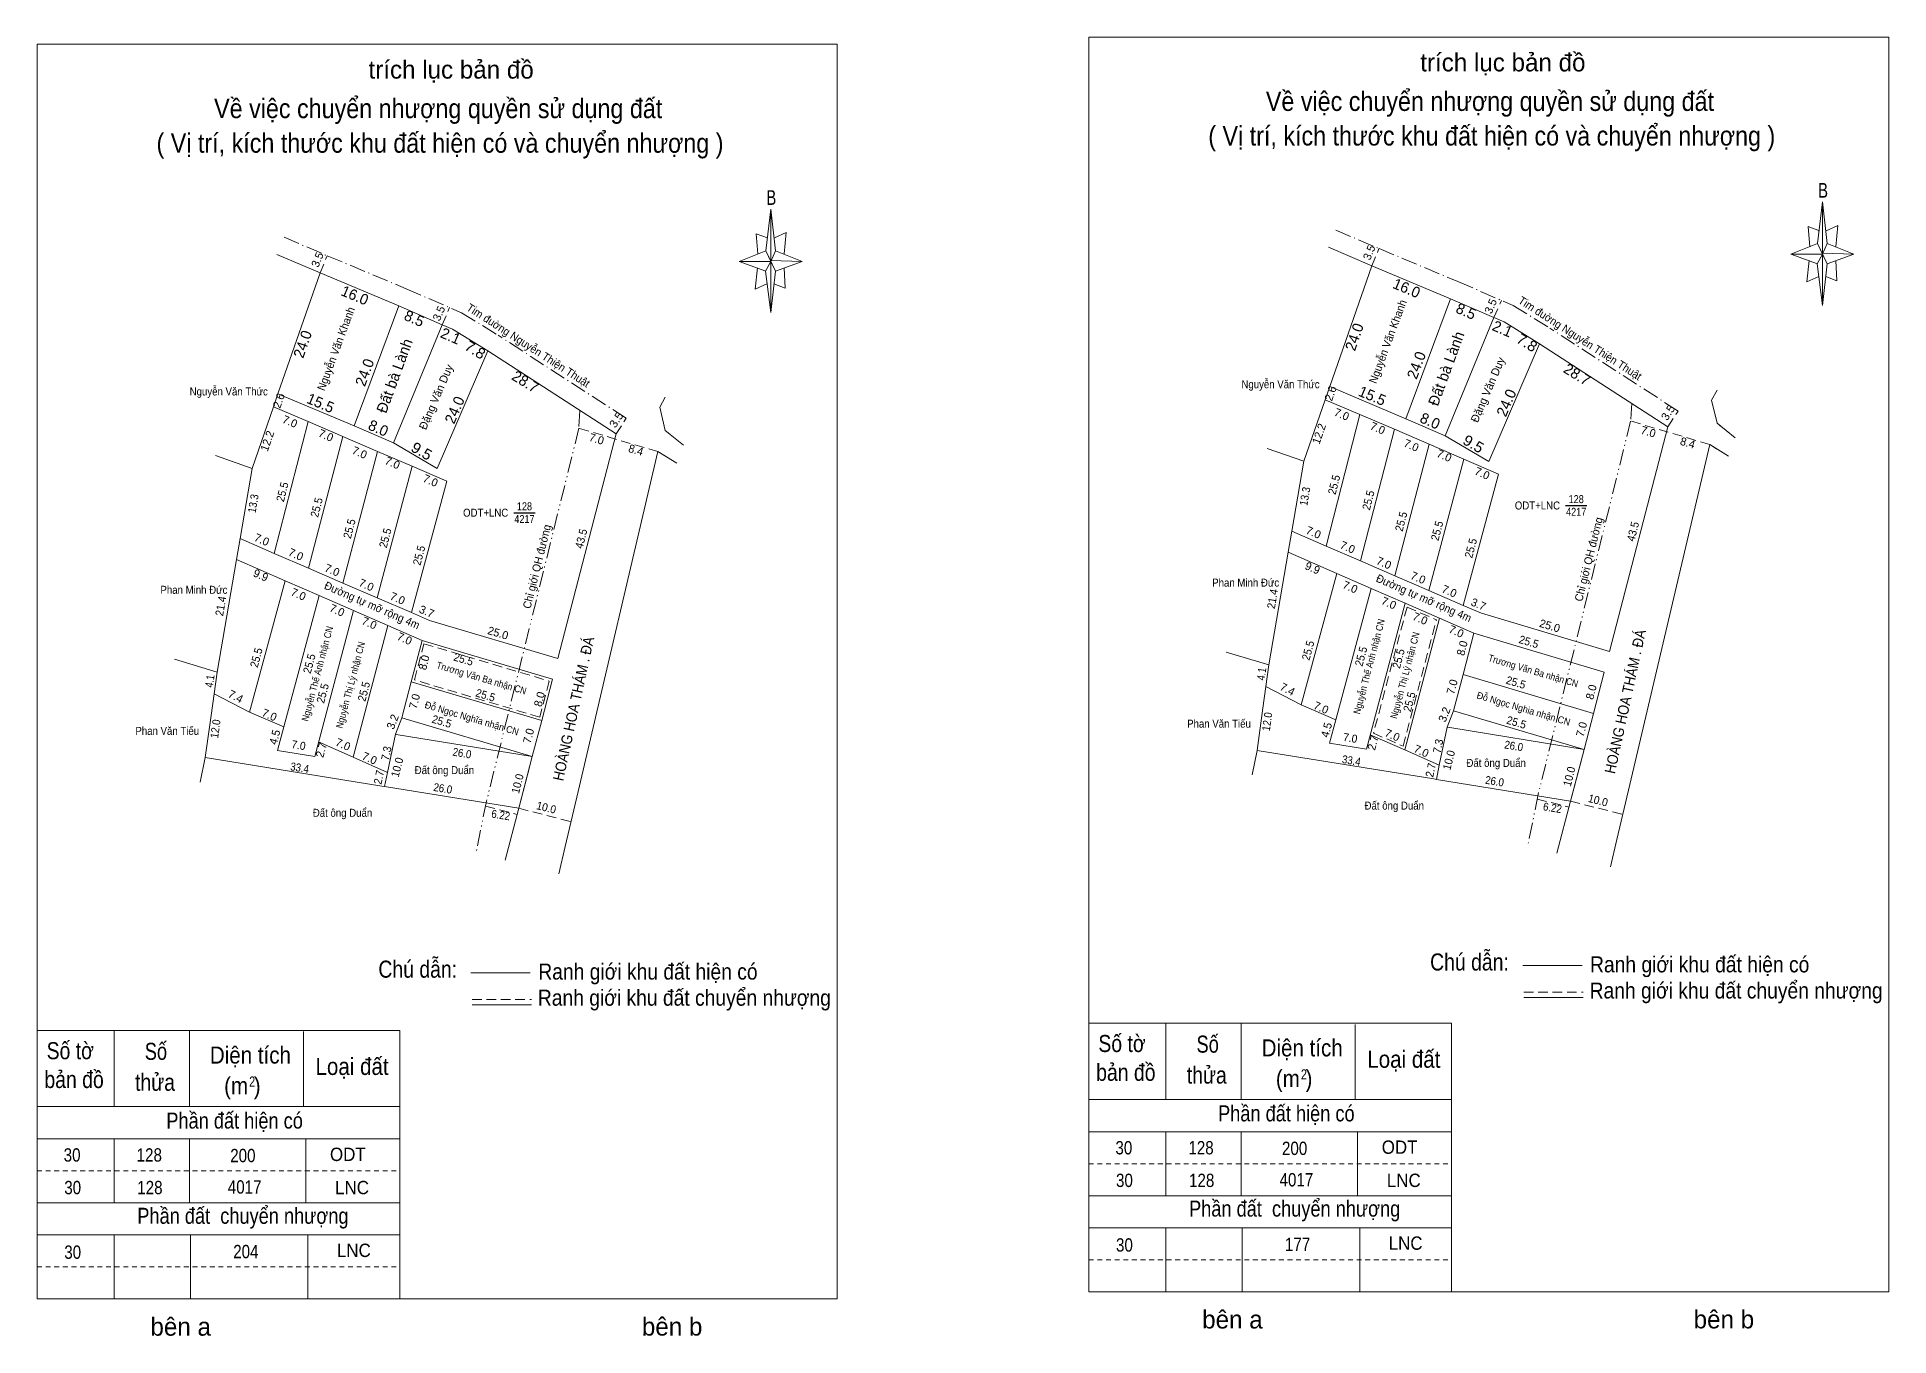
# Model space of a CAD drawing. Header units: metres. Extents: x 534994 to 536407, y 1837089 to 1837335.
# Drawn here: x 535384.4 to 535731.5, y 1837090.4 to 1837333.9 of the extents above; entities that cross this region are included whole.
import ezdxf
from ezdxf.enums import TextEntityAlignment as Align

# ---------------------------------------------------------------- set-up
doc = ezdxf.new("R2010")
doc.units = ezdxf.units.M
doc.header["$LTSCALE"] = 0.6
for name, pattern in [('DASH_DOUBLE_DOT', [9.2, 5, -1.2, 0.3, -1.2, 0.3, -1.2]), ('DOT_DASHED', [7.7, 5, -1.2, 0.3, -1.2]), ('MEDIUM_DASHED', [4.5, 3, -1.5]), ('SHORT_DASHED', [2.7, 1.5, -1.2])]:
    doc.linetypes.add(name, pattern=pattern)
doc.layers.add('17', color=7, linetype='Continuous', lineweight=13)
doc.layers.add('2', color=7, linetype='Continuous', lineweight=13)

msp = doc.modelspace()

# ---------------------------------------------------------------- linework, layer by layer
at = {"layer": '17', "linetype": 'DOT_DASHED'}
for p, q in [((535430.66, 1837296.36), (535438.79, 1837292.91)), ((535627.82, 1837297.71), (535635.95, 1837294.26)), ((535438.77, 1837292.92), (535453.53, 1837286.73)), ((535635.93, 1837294.27), (535650.69, 1837288.08)), ((535691.98, 1837263.8), (535667.94, 1837279.35)), ((535494.82, 1837262.45), (535470.78, 1837278))]:
    msp.add_line(p, q, dxfattribs=at)
at = {"layer": '17'}
for p, q in [((535429.29, 1837293.14), (535437.42, 1837289.69)), ((535626.45, 1837294.49), (535634.58, 1837291.04)), ((535437.42, 1837289.69), (535429.53, 1837267.02)), ((535437.42, 1837289.69), (535452.18, 1837283.5)), ((535634.58, 1837291.04), (535626.69, 1837268.37)), ((535634.58, 1837291.04), (535649.34, 1837284.85)), ((535452.18, 1837283.5), (535443.81, 1837261.01)), ((535649.34, 1837284.85), (535640.97, 1837262.36)), ((535460.31, 1837279.98), (535462.24, 1837279.15)), ((535462.24, 1837279.15), (535468.88, 1837275.06)), ((535657.47, 1837281.33), (535659.4, 1837280.5)), ((535659.4, 1837280.5), (535666.04, 1837276.41)), ((535492.92, 1837259.51), (535468.88, 1837275.06)), ((535690.08, 1837260.86), (535666.04, 1837276.41)), ((535625.83, 1837265.91), (535626.69, 1837268.37)), ((535626.69, 1837268.37), (535640.97, 1837262.36)), ((535428.67, 1837264.56), (535424.66, 1837253.04)), ((535428.67, 1837264.56), (535429.53, 1837267.02)), ((535429.53, 1837267.02), (535443.81, 1837261.01)), ((535625.83, 1837265.91), (535621.82, 1837254.39)), ((535451.16, 1837257.83), (535443.81, 1837261.01)), ((535648.32, 1837259.18), (535640.97, 1837262.36)), ((535435.27, 1837234.35), (535441.68, 1837259.03)), ((535481.98, 1837217.4), (535492.92, 1837259.51)), ((535632.43, 1837235.7), (535638.84, 1837260.38)), ((535645.33, 1837257.58), (535638.86, 1837232.92)), ((535679.14, 1837218.75), (535690.08, 1837260.86)), ((535417.79, 1837255.44), (535424.66, 1837253.04)), ((535448.17, 1837256.23), (535441.7, 1837231.57)), ((535614.95, 1837256.79), (535621.82, 1837254.39)), ((535619.57, 1837241.26), (535621.82, 1837254.39)), ((535645.29, 1837230.15), (535651.83, 1837254.8)), ((535422.41, 1837239.91), (535424.66, 1837253.04)), ((535448.13, 1837228.8), (535454.67, 1837253.45)), ((535618.89, 1837237.32), (535619.57, 1837241.26)), ((535421.73, 1837235.97), (535422.41, 1837239.91)), ((535618.89, 1837237.32), (535615.28, 1837216.23)), ((535618.89, 1837237.32), (535628.01, 1837233.35)), ((535421.73, 1837235.97), (535418.12, 1837214.88)), ((535421.73, 1837235.97), (535430.85, 1837232)), ((535621.32, 1837208.74), (535628.01, 1837233.35)), ((535628.01, 1837233.35), (535634.43, 1837230.55)), ((535424.16, 1837207.39), (535430.85, 1837232)), ((535430.85, 1837232), (535437.27, 1837229.2)), ((535634.43, 1837230.55), (535627.8, 1837205.93)), ((535437.27, 1837229.2), (535430.64, 1837204.58)), ((535443.69, 1837226.41), (535436.42, 1837199.08)), ((535640.85, 1837227.76), (535633.58, 1837200.43)), ((535443.62, 1837198.95), (535450.11, 1837223.61)), ((535450.11, 1837223.61), (535456.53, 1837220.81)), ((535640.78, 1837200.3), (535647.27, 1837224.96)), ((535647.27, 1837224.96), (535653.69, 1837222.16)), ((535454.52, 1837213.06), (535456.53, 1837220.81)), ((535456.53, 1837220.81), (535480.97, 1837213.53)), ((535651.68, 1837214.41), (535653.69, 1837222.16)), ((535653.69, 1837222.16), (535678.13, 1837214.88)), ((535410.11, 1837217.28), (535418.12, 1837214.88)), ((535607.27, 1837218.63), (535615.28, 1837216.23)), ((535454.52, 1837213.06), (535452.75, 1837206.28)), ((535478.96, 1837205.79), (535454.52, 1837213.06)), ((535480.97, 1837213.53), (535478.96, 1837205.79)), ((535651.68, 1837214.41), (535649.91, 1837207.63)), ((535676.12, 1837207.14), (535651.68, 1837214.41)), ((535678.13, 1837214.88), (535676.12, 1837207.14)), ((535417.56, 1837210.82), (535417, 1837206.76)), ((535614.72, 1837212.17), (535614.16, 1837208.11)), ((535417, 1837206.76), (535415.9, 1837198.84)), ((535430.64, 1837204.58), (535424.16, 1837207.39)), ((535452.75, 1837206.28), (535451.54, 1837203.21)), ((535452.75, 1837206.28), (535477.2, 1837199.02)), ((535477.2, 1837199.02), (535478.96, 1837205.79)), ((535614.16, 1837208.11), (535613.06, 1837200.19)), ((535627.8, 1837205.93), (535621.32, 1837208.74)), ((535626.62, 1837201.55), (535627.8, 1837205.93)), ((535649.91, 1837207.63), (535648.7, 1837204.56)), ((535649.91, 1837207.63), (535674.36, 1837200.37)), ((535674.36, 1837200.37), (535676.12, 1837207.14)), ((535429.46, 1837200.2), (535430.64, 1837204.58)), ((535451.54, 1837203.21), (535450.07, 1837196.05)), ((535451.54, 1837203.21), (535452.03, 1837203.13)), ((535452.03, 1837203.13), (535477.2, 1837199.02)), ((535634.29, 1837203.12), (535640.78, 1837200.3)), ((535648.7, 1837204.56), (535647.23, 1837197.4)), ((535648.7, 1837204.56), (535649.19, 1837204.48)), ((535649.19, 1837204.48), (535674.36, 1837200.37)), ((535415.9, 1837198.84), (535414.97, 1837194.25)), ((535415.9, 1837198.84), (535449.02, 1837193.49)), ((535429.46, 1837200.2), (535436.42, 1837199.08)), ((535437.13, 1837201.77), (535443.62, 1837198.95)), ((535477.2, 1837199.02), (535474.69, 1837189.34)), ((535613.06, 1837200.19), (535612.13, 1837195.6)), ((535613.06, 1837200.19), (535646.18, 1837194.84)), ((535626.62, 1837201.55), (535633.58, 1837200.43)), ((535674.36, 1837200.37), (535671.85, 1837190.69)), ((535476.7, 1837197.08), (535474.69, 1837189.34)), ((535673.86, 1837198.43), (535671.85, 1837190.69)), ((535449.02, 1837193.49), (535449.52, 1837193.41)), ((535449.52, 1837193.41), (535474.69, 1837189.34)), ((535485.79, 1837192.48), (535483.37, 1837182.17)), ((535646.18, 1837194.84), (535646.68, 1837194.76)), ((535646.68, 1837194.76), (535671.85, 1837190.69)), ((535682.95, 1837193.83), (535680.53, 1837183.52)), ((535472.1, 1837179.61), (535474.69, 1837189.34)), ((535472.1, 1837179.61), (535474.69, 1837189.34)), ((535669.26, 1837180.96), (535671.85, 1837190.69)), ((535669.26, 1837180.96), (535671.85, 1837190.69)), ((535482.16, 1837177.03), (535483.37, 1837182.17)), ((535679.32, 1837178.38), (535680.53, 1837183.52))]:
    msp.add_line(p, q, dxfattribs=at)
at = {"layer": '17', "linetype": 'MEDIUM_DASHED'}
for p, q in [((535437.42, 1837289.69), (535438.76, 1837292.92)), ((535634.58, 1837291.04), (535635.92, 1837294.27)), ((535460.31, 1837279.98), (535461.71, 1837283.19)), ((535657.47, 1837281.33), (535658.87, 1837284.54)), ((535492.92, 1837259.51), (535494.82, 1837262.45)), ((535697.91, 1837257.54), (535683.09, 1837261.93)), ((535690.08, 1837260.86), (535691.98, 1837263.8)), ((535500.75, 1837256.19), (535485.93, 1837260.58)), ((535641.18, 1837227.07), (535634.89, 1837203.41)), ((535641.18, 1837227.07), (535646.68, 1837224.67)), ((535640.45, 1837200.99), (535646.68, 1837224.67)), ((535456.88, 1837220.18), (535480.37, 1837213.19)), ((535480.37, 1837213.19), (535478.61, 1837206.42)), ((535634.89, 1837203.41), (535640.45, 1837200.99)), ((535468.43, 1837189.72), (535474.39, 1837188.21)), ((535474.69, 1837189.34), (535484.47, 1837186.84)), ((535665.59, 1837191.07), (535671.55, 1837189.56)), ((535671.85, 1837190.69), (535681.63, 1837188.19))]:
    msp.add_line(p, q, dxfattribs=at)
at = {"layer": '17', "lineweight": 25}
for p, q in [((535473.71, 1837244.75), (535477.75, 1837244.75)), ((535670.87, 1837246.1), (535674.91, 1837246.1))]:
    msp.add_line(p, q, dxfattribs=at)
at = {"layer": '17', "linetype": 'SHORT_DASHED'}
for p, q in [((535581.52, 1837122.73), (535649.54, 1837122.73)), ((535384.36, 1837121.38), (535452.38, 1837121.38)), ((535384.36, 1837103.38), (535452.38, 1837103.38)), ((535581.52, 1837104.73), (535649.54, 1837104.73))]:
    msp.add_line(p, q, dxfattribs=at)
at = {"layer": '17', "linetype": 'DOT_DASHED'}
for points in [[(535453.57, 1837286.71), (535463.92, 1837282.23), (535470.72, 1837278.04)], [(535650.73, 1837288.06), (535661.08, 1837283.58), (535667.88, 1837279.39)]]:
    msp.add_lwpolyline(points, dxfattribs=at)
at = {"layer": '17'}
for points in [[(535452.18, 1837283.5), (535460.31, 1837279.98), (535451.16, 1837257.83)], [(535649.34, 1837284.85), (535657.47, 1837281.33), (535648.32, 1837259.18)], [(535451.16, 1837257.83), (535459.38, 1837253.02), (535468.88, 1837275.06)], [(535648.32, 1837259.18), (535656.54, 1837254.37), (535666.04, 1837276.41)], [(535428.84, 1837237.13), (535435.17, 1837261.83), (535428.67, 1837264.56)], [(535502.13, 1837266.39), (535501.12, 1837264.51), (535502.13, 1837260.15), (535505.54, 1837257.4)], [(535502.13, 1837266.39), (535501.12, 1837264.51), (535502.13, 1837260.15), (535502.96, 1837259.48)], [(535626, 1837238.48), (535632.33, 1837263.18), (535625.83, 1837265.91)], [(535699.29, 1837267.74), (535698.28, 1837265.86), (535699.29, 1837261.5), (535702.7, 1837258.75)], [(535699.29, 1837267.74), (535698.28, 1837265.86), (535699.29, 1837261.5), (535700.12, 1837260.83)], [(535435.17, 1837261.83), (535441.68, 1837259.03), (535448.17, 1837256.23), (535454.67, 1837253.45), (535461.16, 1837250.65), (535454.56, 1837226.02)], [(535632.33, 1837263.18), (535638.84, 1837260.38), (535645.33, 1837257.58), (535651.83, 1837254.8), (535658.32, 1837252), (535651.72, 1837227.37)], [(535701.46, 1837255.35), (535697.91, 1837257.54), (535682.95, 1837193.83)], [(535699.21, 1837256.74), (535697.91, 1837257.54), (535682.95, 1837193.83)], [(535504.3, 1837254), (535500.75, 1837256.19), (535485.79, 1837192.48)], [(535502.05, 1837255.39), (535500.75, 1837256.19), (535485.79, 1837192.48)], [(535619.57, 1837241.26), (535626, 1837238.48), (535632.43, 1837235.7), (535638.86, 1837232.92), (535645.29, 1837230.15), (535651.72, 1837227.37)], [(535422.41, 1837239.91), (535428.84, 1837237.13), (535435.27, 1837234.35), (535441.7, 1837231.57), (535448.13, 1837228.8), (535454.56, 1837226.02)], [(535634.43, 1837230.55), (535640.85, 1837227.76), (535647.27, 1837224.96)], [(535437.27, 1837229.2), (535443.69, 1837226.41), (535450.11, 1837223.61)], [(535651.72, 1837227.37), (535655.12, 1837225.9), (535679.14, 1837218.75)], [(535454.56, 1837226.02), (535457.96, 1837224.55), (535481.98, 1837217.4)], [(535615.28, 1837216.23), (535614.72, 1837212.17), (535621.32, 1837208.74)], [(535418.12, 1837214.88), (535417.56, 1837210.82), (535424.16, 1837207.39)], [(535449.52, 1837193.41), (535450.07, 1837196.05), (535443.62, 1837198.95)], [(535646.68, 1837194.76), (535647.23, 1837197.4), (535640.78, 1837200.3)]]:
    msp.add_lwpolyline(points, dxfattribs=at)
at = {"layer": '17', "linetype": 'DASH_DOUBLE_DOT'}
for points in [[(535683.29, 1837265.25), (535683.09, 1837261.93), (535665.78, 1837192.01), (535663.81, 1837182.35)], [(535486.13, 1837263.9), (535485.93, 1837260.58), (535468.62, 1837190.66), (535466.65, 1837181)]]:
    msp.add_lwpolyline(points, dxfattribs=at)
at = {"layer": '17', "linetype": 'MEDIUM_DASHED'}
msp.add_lwpolyline([(535478.61, 1837206.42), (535455.12, 1837213.4), (535456.88, 1837220.18)], dxfattribs=at)
at = {"layer": '2'}
for p, q in [((535581.52, 1837333.9), (535731.52, 1837333.9)), ((535581.52, 1837098.73), (535581.52, 1837333.9)), ((535731.52, 1837333.9), (535731.52, 1837098.73)), ((535384.36, 1837332.55), (535534.36, 1837332.55)), ((535384.36, 1837097.38), (535384.36, 1837332.55)), ((535534.36, 1837332.55), (535534.36, 1837097.38)), ((535718.15, 1837295.19), (535719.07, 1837302.99)), ((535520.99, 1837293.84), (535521.91, 1837301.64)), ((535522.79, 1837293.84), (535527.79, 1837291.84)), ((535718.15, 1837291.39), (535713.15, 1837293.19)), ((535719.95, 1837295.19), (535724.95, 1837293.19)), ((535520.99, 1837290.04), (535515.99, 1837291.84)), ((535522.79, 1837290.04), (535521.91, 1837282.24)), ((535524.39, 1837290.64), (535524.59, 1837286.84)), ((535719.95, 1837291.39), (535719.07, 1837283.59)), ((535721.75, 1837288.19), (535719.67, 1837288.99)), ((535721.55, 1837291.99), (535721.75, 1837288.19)), ((535524.59, 1837286.84), (535522.51, 1837287.64)), ((535465.7, 1837158.5), (535476.83, 1837158.5)), ((535662.86, 1837159.85), (535673.99, 1837159.85)), ((535663.07, 1837153.86), (535674.2, 1837153.86)), ((535465.91, 1837152.51), (535477.04, 1837152.51)), ((535384.36, 1837147.71), (535452.38, 1837147.71)), ((535398.8, 1837147.71), (535398.8, 1837133.43)), ((535412.91, 1837147.71), (535412.91, 1837133.43)), ((535434.31, 1837147.5), (535434.31, 1837133.43)), ((535452.38, 1837147.71), (535452.38, 1837097.38)), ((535581.52, 1837149.06), (535649.54, 1837149.06)), ((535595.96, 1837149.06), (535595.96, 1837134.78)), ((535610.07, 1837149.06), (535610.07, 1837134.78)), ((535631.47, 1837148.85), (535631.47, 1837134.78)), ((535649.54, 1837149.06), (535649.54, 1837098.73)), ((535384.36, 1837133.43), (535452.38, 1837133.43)), ((535581.52, 1837134.78), (535649.54, 1837134.78)), ((535384.36, 1837127.38), (535452.38, 1837127.38)), ((535398.8, 1837127.38), (535398.8, 1837115.38)), ((535412.91, 1837127.38), (535412.91, 1837115.38)), ((535434.73, 1837127.38), (535434.73, 1837115.38)), ((535581.52, 1837128.73), (535649.54, 1837128.73)), ((535595.96, 1837128.73), (535595.96, 1837116.73)), ((535610.07, 1837128.73), (535610.07, 1837116.73)), ((535631.89, 1837128.73), (535631.89, 1837116.73)), ((535384.36, 1837115.38), (535452.38, 1837115.38)), ((535581.52, 1837116.73), (535649.54, 1837116.73)), ((535384.36, 1837109.38), (535452.38, 1837109.38)), ((535398.8, 1837109.38), (535398.8, 1837097.38)), ((535413.13, 1837109.38), (535413.13, 1837097.38)), ((535435.15, 1837109.38), (535435.15, 1837097.38)), ((535581.52, 1837110.73), (535649.54, 1837110.73)), ((535595.96, 1837110.73), (535595.96, 1837098.73)), ((535610.29, 1837110.73), (535610.29, 1837098.73)), ((535632.31, 1837110.73), (535632.31, 1837098.73)), ((535581.52, 1837098.73), (535731.52, 1837098.73)), ((535384.36, 1837097.38), (535534.36, 1837097.38))]:
    msp.add_line(p, q, dxfattribs=at)
at = {"layer": '2', "linetype": 'MEDIUM_DASHED'}
for p, q in [((535465.91, 1837153.51), (535477.04, 1837153.51)), ((535663.07, 1837154.86), (535674.2, 1837154.86))]:
    msp.add_line(p, q, dxfattribs=at)
at = {"layer": '2'}
for points in [[(535719.07, 1837302.99), (535719.95, 1837295.19), (535719.07, 1837293.19)], [(535521.91, 1837301.64), (535522.79, 1837293.84), (535521.91, 1837291.84)], [(535521.91, 1837291.84), (535515.99, 1837291.84), (535520.99, 1837293.84), (535522.79, 1837290.04), (535527.79, 1837291.84), (535521.91, 1837292.04)], [(535719.07, 1837293.19), (535713.15, 1837293.19), (535718.15, 1837295.19), (535719.95, 1837291.39), (535724.95, 1837293.19), (535719.07, 1837293.39)], [(535719.07, 1837293.19), (535719.07, 1837283.59), (535718.07, 1837291.39)], [(535521.91, 1837291.84), (535521.91, 1837282.24), (535520.91, 1837290.04)]]:
    msp.add_lwpolyline(points, close=True, dxfattribs=at)
for points in [[(535521.31, 1837296.24), (535519.19, 1837297.04), (535519.51, 1837293.24)], [(535522.59, 1837296.24), (535524.79, 1837297.24), (535524.39, 1837293.24)], [(535718.47, 1837297.59), (535716.35, 1837298.39), (535716.67, 1837294.59)], [(535719.75, 1837297.59), (535721.95, 1837298.59), (535721.55, 1837294.59)], [(535521.91, 1837291.84), (535520.99, 1837293.84), (535515.99, 1837291.84)], [(535719.07, 1837293.19), (535718.15, 1837295.19), (535713.15, 1837293.19)], [(535719.07, 1837293.19), (535719.95, 1837291.39), (535724.95, 1837293.19)], [(535519.39, 1837290.64), (535518.99, 1837286.64), (535521.19, 1837287.64)], [(535521.91, 1837291.84), (535522.79, 1837290.04), (535527.79, 1837291.84)], [(535716.55, 1837291.99), (535716.15, 1837287.99), (535718.35, 1837288.99)]]:
    msp.add_lwpolyline(points, dxfattribs=at)

# ---------------------------------------------------------------- texts
at = {"layer": '17'}
for s, height, rotation, p in [('3.5', 1.5, 67.468, (535437.6153, 1837291.8826)), ('3.5', 1.5, 67.468, (535634.7753, 1837293.2326)), ('16.0', 2, 337.248, (535443.5533, 1837284.5669)), ('16.0', 2, 337.248, (535640.7133, 1837285.917)), ('8.5', 2, 336.589, (535454.6827, 1837280.2408)), ('3.5', 1.5, 66.436, (535460.3854, 1837281.8052)), ('8.5', 2, 336.589, (535651.8427, 1837281.5908)), ('3.5', 1.5, 66.436, (535657.5454, 1837283.1552)), ('24.0', 2, 70.81, (535435.0931, 1837276.0113)), ('2.1', 2, 336.73, (535461.5099, 1837276.9431)), ('24.0', 2, 70.81, (535632.2531, 1837277.3613)), ('Đất bà Lành', 2, 69.79, (535649.4676, 1837271.4145)), ('2.1', 2, 336.73, (535658.6699, 1837278.2931)), ('Đất bà Lành', 2, 69.79, (535452.3076, 1837270.0645)), ('24.0', 2, 69.586, (535643.8741, 1837272.0462)), ('24.0', 2, 69.586, (535446.7141, 1837270.6962)), ('Đặng Văn Duy', 1.5, 66.682, (535459.8426, 1837266.1431)), ('Đặng Văn Duy', 1.5, 66.682, (535657.0026, 1837267.4931)), ('28.7', 2, 328.39, (535672.5309, 1837269.8062)), ('28.7', 2, 328.39, (535475.3709, 1837268.4562)), ('2.6', 1.5, 70.731, (535627.5481, 1837266.8575)), ('15.5', 2, 337.175, (535634.2721, 1837265.7306)), ('2.6', 1.5, 70.731, (535430.3881, 1837265.5075)), ('15.5', 2, 337.175, (535437.1121, 1837264.3806)), ('24.0', 2, 66.682, (535463.56, 1837263.6092)), ('24.0', 2, 66.682, (535660.72, 1837264.9592)), ('7.0', 1.5, 337.218, (535431.4846, 1837261.1343)), ('8.0', 2, 336.19, (535447.9413, 1837259.6887)), ('12.2', 1.5, 70.807, (535625.3899, 1837259.2984)), ('7.0', 1.5, 337.218, (535628.6446, 1837262.4843)), ('7.0', 1.5, 336.727, (535635.3837, 1837259.9006)), ('8.0', 2, 336.19, (535645.1013, 1837261.0387)), ('7.0', 1.5, 343.5, (535686.202, 1837259.1966)), ('12.2', 1.5, 70.807, (535428.2299, 1837257.9484)), ('7.0', 1.5, 336.727, (535438.2237, 1837258.5506)), ('7.0', 1.5, 343.5, (535489.042, 1837257.8466)), ('8.4', 1.5, 343.5, (535496.422, 1837255.7766)), ('7.0', 1.5, 336.663, (535641.6929, 1837256.6791)), ('8.4', 1.5, 343.5, (535693.582, 1837257.1266)), ('7.0', 1.5, 336.663, (535444.5329, 1837255.3291)), ('7.0', 1.5, 336.844, (535450.6951, 1837253.3933)), ('7.0', 1.5, 336.844, (535647.8551, 1837254.7433)), ('7.0', 1.5, 336.663, (535457.8229, 1837250.0791)), ('7.0', 1.5, 336.663, (535654.9829, 1837251.4291)), ('7.0', 1.5, 336.619, (535426.1924, 1837238.998)), ('7.0', 1.5, 336.619, (535623.3524, 1837240.348)), ('7.0', 1.5, 336.619, (535432.5824, 1837236.238)), ('7.0', 1.5, 336.619, (535629.7424, 1837237.588)), ('9.9', 1.5, 336.476, (535426.0057, 1837232.3368)), ('7.0', 1.5, 336.619, (535439.3924, 1837233.288)), ('9.9', 1.5, 336.476, (535623.1657, 1837233.6868)), ('7.0', 1.5, 336.619, (535636.5524, 1837234.638)), ('7.0', 1.5, 336.694, (535642.9633, 1837231.8698)), ('7.0', 1.5, 336.436, (535433.0652, 1837228.7715)), ('7.0', 1.5, 336.694, (535445.8033, 1837230.5198)), ('7.0', 1.5, 336.619, (535451.6524, 1837227.998)), ('7.0', 1.5, 336.436, (535630.2252, 1837230.1215)), ('7.0', 1.5, 336.619, (535648.8124, 1837229.348)), ('7.0', 1.5, 336.511, (535440.3111, 1837225.7755)), ('3.7', 1.5, 336.619, (535457.1124, 1837225.5467)), ('7.0', 1.5, 336.511, (535637.4711, 1837227.1255)), ('3.7', 1.5, 336.619, (535654.2724, 1837226.8967)), ('7.0', 1.5, 336.436, (535446.3552, 1837223.3715)), ('25.0', 1.5, 343.423, (535470.566, 1837221.4835)), ('7.0', 1.5, 336.436, (535643.3452, 1837224.2115)), ('7.0', 1.5, 336.436, (535650.1252, 1837221.8015)), ('25.0', 1.5, 343.423, (535667.726, 1837222.8335)), ('7.0', 1.5, 336.436, (535452.9652, 1837220.4515)), ('8.0', 1.5, 75.46, (535652.238, 1837219.1717)), ('8.0', 1.5, 75.46, (535457.628, 1837216.4917)), ('7.4', 1.5, 332.539, (535618.4241, 1837210.9903)), ('7.0', 1.5, 75.369, (535650.3513, 1837211.9256)), ('8.0', 1.5, 75.442, (535676.4284, 1837210.9515)), ('7.4', 1.5, 332.539, (535421.2641, 1837209.6403)), ('7.0', 1.5, 75.369, (535455.8513, 1837209.2156)), ('8.0', 1.5, 75.442, (535479.2684, 1837209.6015)), ('7.0', 1.5, 336.589, (535624.782, 1837207.5073)), ('7.0', 1.5, 336.589, (535427.622, 1837206.1573)), ('3.2', 1.5, 68.489, (535451.7239, 1837205.3)), ('3.2', 1.5, 68.489, (535648.8839, 1837206.65)), ('7.0', 1.5, 75.427, (535674.6187, 1837203.9613)), ('4.5', 1.5, 74.906, (535429.6359, 1837202.4897)), ('7.0', 1.5, 336.514, (535441.4211, 1837200.6255)), ('7.0', 1.5, 75.427, (535477.2287, 1837202.7313)), ('4.5', 1.5, 74.906, (535626.7959, 1837203.8397)), ('2.7', 1.5, 74.685, (535635.5234, 1837201.4269)), ('7.0', 1.5, 336.514, (535638.1311, 1837202.3755)), ('2.7', 1.5, 74.685, (535438.3634, 1837200.0769)), ('7.0', 1.5, 335.791, (535446.3974, 1837198.0417)), ('7.0', 1.5, 335.791, (535643.5574, 1837199.3917))]:
    msp.add_text(s, height=height, rotation=rotation, dxfattribs=at).set_placement(p, align=Align.CENTER)
for s, height, rotation, width, p in [('Tim đuờng Nguyễn Thiện Thuật', 1.5, 327.104, 0.95, (535673.2127, 1837276.8207)), ('Nguyễn Văn Khanh', 1.5, 69.586, 0.95, (535441.1116, 1837275.2184)), ('Tim đuờng Nguyễn Thiện Thuật', 1.5, 327.104, 0.95, (535476.0527, 1837275.4707)), ('Nguyễn Văn Khanh', 1.5, 69.586, 0.95, (535638.2716, 1837276.5684)), ('7.8', 2, 328.368, 1.05, (535663.1406, 1837275.7601)), ('7.8', 2, 328.368, 1.05, (535465.9806, 1837274.4101)), ('3.5', 1.5, 57.127, 1.05, (535690.7337, 1837263.0929)), ('3.5', 1.5, 57.127, 1.05, (535493.5737, 1837261.7429)), ('9.5', 2, 329.986, 1.05, (535455.9698, 1837255.4214)), ('9.5', 2, 329.986, 1.05, (535653.1298, 1837256.7714)), ('25.5', 1.5, 75.626, 0.95, (535628.2297, 1837249.8138)), ('13.3', 1.5, 80.276, 0.9, (535425.6205, 1837246.3433)), ('25.5', 1.5, 75.626, 0.95, (535431.0697, 1837248.4638)), ('25.5', 1.5, 75.441, 0.95, (535437.4953, 1837245.5515)), ('13.3', 1.5, 80.276, 0.9, (535622.7805, 1837247.6933)), ('25.5', 1.5, 75.441, 0.95, (535634.6553, 1837246.9015)), ('25.5', 1.5, 75.299, 0.95, (535640.8022, 1837242.9097)), ('Chỉ giới QH đường', 1.5, 76.095, 0.95, (535675.9556, 1837235.8348)), ('25.5', 1.5, 75.299, 0.95, (535443.6422, 1837241.5597)), ('25.5', 1.5, 75.141, 0.95, (535450.367, 1837239.8177)), ('Chỉ giới QH đường', 1.5, 76.095, 0.95, (535478.7956, 1837234.4848)), ('43.5', 1.5, 75.437, 0.95, (535487.0854, 1837239.6914)), ('25.5', 1.5, 75.141, 0.95, (535647.527, 1837241.1677)), ('43.5', 1.5, 75.437, 0.95, (535684.2454, 1837241.0414)), ('25.5', 1.5, 74.999, 0.95, (535456.7012, 1837236.5659)), ('25.5', 1.5, 74.999, 0.95, (535653.8612, 1837237.9159)), ('Đường tự mỡ rộng 4m', 1.5, 336.436, 0.95, (535644.0352, 1837228.0509)), ('Đường tự mỡ rộng 4m', 1.5, 336.436, 0.95, (535446.8752, 1837226.7009)), ('21.4', 1.5, 80.287, 0.95, (535616.697, 1837228.4735)), ('21.4', 1.5, 80.287, 0.95, (535419.537, 1837227.1235)), ('Nguyễn Thế Anh nhận CN', 1.3, 75.104, 0.9, (535437.5329, 1837214.3979)), ('Nguyễn Thế Anh nhận CN', 1.3, 75.104, 0.9, (535634.6929, 1837215.7479)), ('25.5', 1.5, 74.792, 0.95, (535426.1888, 1837217.3883)), ('Nguyễn Thị Lý nhận CN', 1.3, 75.104, 0.9, (535443.7426, 1837212.2879)), ('HOÀNG HOA THÁM . ĐÁ', 1.999, 77.747, 0.9, (535485.9032, 1837207.7978)), ('25.5', 1.5, 74.792, 0.95, (535623.3488, 1837218.7383)), ('25.5', 1.5, 74.928, 0.95, (535633.2847, 1837217.62)), ('Nguyễn Thị Lý nhận CN', 1.3, 75.104, 0.9, (535641.4126, 1837214.0979)), ('25.5', 1.5, 343.413, 0.95, (535663.7959, 1837219.8321)), ('HOÀNG HOA THÁM . ĐÁ', 1.999, 77.747, 0.9, (535683.0632, 1837209.1478)), ('25.5', 1.5, 74.928, 0.95, (535436.1247, 1837216.27)), ('Trương Văn Ba nhận CN', 1.3, 343.434, 0.9, (535467.4947, 1837213.1286)), ('25.5', 1.5, 343.413, 0.95, (535464.0959, 1837216.5521)), ('25.5', 1.5, 75.092, 0.95, (535640.3084, 1837217.207)), ('Trương Văn Ba nhận CN', 1.3, 343.434, 0.9, (535664.6547, 1837214.4786)), ('4.1', 1.5, 82.147, 0.85, (535417.4859, 1837213.0825)), ('25.5', 1.5, 75.092, 0.95, (535438.6284, 1837210.707)), ('25.5', 1.5, 75.255, 0.95, (535446.3635, 1837211.0491)), ('4.1', 1.5, 82.147, 0.85, (535614.6459, 1837214.4325)), ('25.5', 1.5, 343.434, 0.95, (535661.3762, 1837212.2127)), ('Đỗ Ngọc Nghĩa nhận CN', 1.3, 343.462, 0.95, (535465.68, 1837205.5869)), ('25.5', 1.5, 343.434, 0.95, (535468.2162, 1837209.8227)), ('25.5', 1.5, 75.255, 0.95, (535642.3435, 1837209.1091)), ('Đỗ Ngọc Nghia nhận CN', 1.3, 343.462, 0.95, (535662.84, 1837207.3869)), ('12.0', 1.5, 82.093, 0.9, (535418.5368, 1837204.1368)), ('25.5', 1.5, 343.462, 0.95, (535460.0165, 1837204.9036)), ('12.0', 1.5, 82.093, 0.9, (535615.6968, 1837205.4868)), ('25.5', 1.5, 343.462, 0.95, (535661.4765, 1837204.7236)), ('7.0', 1.5, 350.858, 0.95, (535433.2658, 1837200.4315)), ('7.0', 1.5, 350.858, 0.95, (535630.4258, 1837201.7815)), ('7.3', 1.5, 78.398, 0.95, (535647.7336, 1837200.8442)), ('26.0', 1.5, 350.726, 0.9, (535661.0691, 1837200.2979)), ('7.3', 1.5, 78.398, 0.95, (535450.5736, 1837199.4942)), ('10.0', 1.5, 75.466, 0.95, (535452.5923, 1837196.8418)), ('26.0', 1.5, 350.726, 0.9, (535463.9091, 1837198.9479)), ('33.4', 1.5, 350.824, 0.9, (535630.6354, 1837197.5616)), ('10.0', 1.5, 75.466, 0.95, (535649.7523, 1837198.1918)), ('33.4', 1.5, 350.824, 0.9, (535433.4754, 1837196.2116)), ('2.7', 1.5, 78.232, 0.95, (535449.1802, 1837195.007)), ('10.0', 1.5, 75.463, 0.95, (535475.1624, 1837193.7718)), ('2.7', 1.5, 78.232, 0.95, (535646.3402, 1837196.357)), ('26.0', 1.5, 350.817, 0.9, (535657.4753, 1837193.6814)), ('10.0', 1.5, 75.463, 0.95, (535672.3224, 1837195.1218)), ('26.0', 1.5, 350.817, 0.9, (535460.3153, 1837192.3314)), ('10.0', 1.5, 345.661, 0.95, (535676.8043, 1837190.1037)), ('6.22', 1.5, 350.821, 0.9, (535471.1704, 1837187.3523)), ('10.0', 1.5, 345.661, 0.95, (535479.6443, 1837188.7537)), ('6.22', 1.5, 350.821, 0.9, (535668.3304, 1837188.7023))]:
    msp.add_text(s, height=height, rotation=rotation, dxfattribs=dict(at, width=width)).set_placement(p, align=Align.CENTER)
for s, height, width, p in [('Nguyễn Văn Thức', 1.5, 0.9, (535420.3, 1837266.72)), ('Nguyễn Văn Thức', 1.5, 0.9, (535617.46, 1837268.07)), ('128', 1.5, 0.85, (535672.89, 1837246.54)), ('4217', 1.5, 0.85, (535475.73, 1837242.81)), ('128', 1.5, 0.85, (535475.73, 1837245.19)), ('4217', 1.5, 0.85, (535672.89, 1837244.16)), ('Phan Minh Đức', 1.5, 0.9, (535413.77, 1837229.54)), ('Phan Minh Đức', 1.5, 0.9, (535610.93, 1837230.89)), ('Phan Văn Tiếu', 1.5, 0.9, (535605.93, 1837204.46)), ('Phan Văn Tiếu', 1.5, 0.9, (535408.77, 1837203.11)), ('Đất ông Duẩn', 1.5, 0.9, (535657.885, 1837197.1)), ('Đất ông Duẩn', 1.5, 0.9, (535460.725, 1837195.75)), ('Đất ông Duẩn', 1.5, 0.9, (535441.625, 1837187.75)), ('Đất ông Duẩn', 1.5, 0.9, (535638.785, 1837189.1)), ('30', 2.5, 0.85, (535390.935, 1837123.12)), ('128', 2.5, 0.85, (535405.4, 1837123.12)), ('ODT', 2.5, 0.95, (535442.625, 1837123.23)), ('30', 2.5, 0.85, (535588.095, 1837124.47)), ('128', 2.5, 0.85, (535602.56, 1837124.47)), ('200', 2.5, 0.85, (535620.105, 1837124.36)), ('ODT', 2.5, 0.95, (535639.785, 1837124.58)), ('200', 2.5, 0.85, (535422.945, 1837123.01)), ('30', 2.5, 0.85, (535391.045, 1837117.01)), ('128', 2.5, 0.85, (535405.52, 1837117.01)), ('4017', 2.5, 0.85, (535423.28, 1837117.12)), ('LNC', 2.5, 0.95, (535443.41, 1837117.01)), ('30', 2.5, 0.85, (535588.205, 1837118.36)), ('128', 2.5, 0.85, (535602.68, 1837118.36)), ('4017', 2.5, 0.85, (535620.44, 1837118.47)), ('LNC', 2.5, 0.95, (535640.57, 1837118.36)), ('30', 2.5, 0.85, (535588.205, 1837106.25)), ('177', 2.5, 0.85, (535620.66, 1837106.36)), ('LNC', 2.5, 0.95, (535640.91, 1837106.59)), ('30', 2.5, 0.85, (535391.045, 1837104.9)), ('204', 2.5, 0.85, (535423.505, 1837105.01)), ('LNC', 2.5, 0.95, (535443.75, 1837105.24))]:
    msp.add_text(s, height=height, dxfattribs=dict(at, width=width)).set_placement(p, align=Align.CENTER)
at = {"layer": '17', "width": 0.9}
for p in [(535473.2, 1837244), (535670.36, 1837245.35)]:
    msp.add_text('ODT+LNC ', height=1.5, dxfattribs=at).set_placement(p, align=Align.RIGHT)
at = {"layer": '2'}
for s, height, p in [('trích lục bản đồ', 3.388, (535659.145, 1837327.46)), ('trích lục bản đồ', 3.388, (535461.985, 1837326.11)), ('bên a', 3.39, (535608.45, 1837091.84)), ('bên b', 3.39, (535700.575, 1837091.86)), ('bên a', 3.39, (535411.29, 1837090.49)), ('bên b', 3.39, (535503.415, 1837090.51))]:
    msp.add_text(s, height=height, dxfattribs=at).set_placement(p, align=Align.CENTER)
for s, height, width, p in [('Về việc chuyển nhượng quyền sử dụng đất', 3.63, 0.9, (535656.72, 1837320.05)), ('Về việc chuyển nhượng quyền sử dụng đất', 3.63, 0.9, (535459.56, 1837318.7)), ('( Vị trí, kích thước khu đất hiện có và chuyển nhượng )', 3.63, 0.9, (535657.06, 1837313.57)), ('( Vị trí, kích thước khu đất hiện có và chuyển nhượng )', 3.63, 0.9, (535459.9, 1837312.22)), ('B', 2.756, 0.75, (535719.17, 1837303.79)), ('B', 2.756, 0.75, (535522.01, 1837302.44)), ('Chú dẫn:', 3.2, 0.85, (535455.725, 1837157.59)), ('Ranh giới khu đất hiện có', 3, 0.9, (535498.88, 1837157.24)), ('Chú dẫn:', 3.2, 0.85, (535652.885, 1837158.94)), ('Ranh giới khu đất hiện có', 3, 0.9, (535696.04, 1837158.59)), ('Ranh giới khu đất chuyển nhượng', 3, 0.9, (535702.87, 1837153.69)), ('Ranh giới khu đất chuyển nhượng', 3, 0.9, (535505.71, 1837152.34)), ('Số tờ', 3.2, 0.85, (535587.745, 1837143.66)), ('Số', 3.2, 0.8, (535603.805, 1837143.54)), ('Số tờ', 3.2, 0.85, (535390.585, 1837142.31)), ('Số', 3.2, 0.8, (535406.645, 1837142.19)), ('Diện tích', 3.2, 0.9, (535424.36, 1837141.49)), ('Diện tích', 3.2, 0.9, (535621.52, 1837142.84)), ('Loại đất', 3.2, 0.9, (535640.575, 1837140.71)), ('bản đồ', 3.2, 0.85, (535391.305, 1837136.91)), ('thửa', 3.2, 0.85, (535406.475, 1837136.39)), ('Loại đất', 3.2, 0.9, (535443.415, 1837139.36)), ('bản đồ', 3.2, 0.85, (535588.465, 1837138.26)), ('thửa', 3.2, 0.85, (535603.635, 1837137.74)), ('(m )', 3.2, 0.9, (535620.01, 1837137.1)), ('2', 1.891, 0.8, (535621.85, 1837138.53)), ('(m )', 3.2, 0.9, (535422.85, 1837135.75)), ('2', 1.891, 0.8, (535424.69, 1837137.18)), ('Phần đất hiện có', 3, 0.85, (535421.395, 1837129.31)), ('Phần đất hiện có', 3, 0.85, (535618.555, 1837130.66)), ('Phần đất  chuyển nhượng', 3, 0.85, (535620.115, 1837112.81)), ('Phần đất  chuyển nhượng', 3, 0.85, (535422.955, 1837111.46))]:
    msp.add_text(s, height=height, dxfattribs=dict(at, width=width)).set_placement(p, align=Align.CENTER)

doc.saveas('drawing.dxf')
